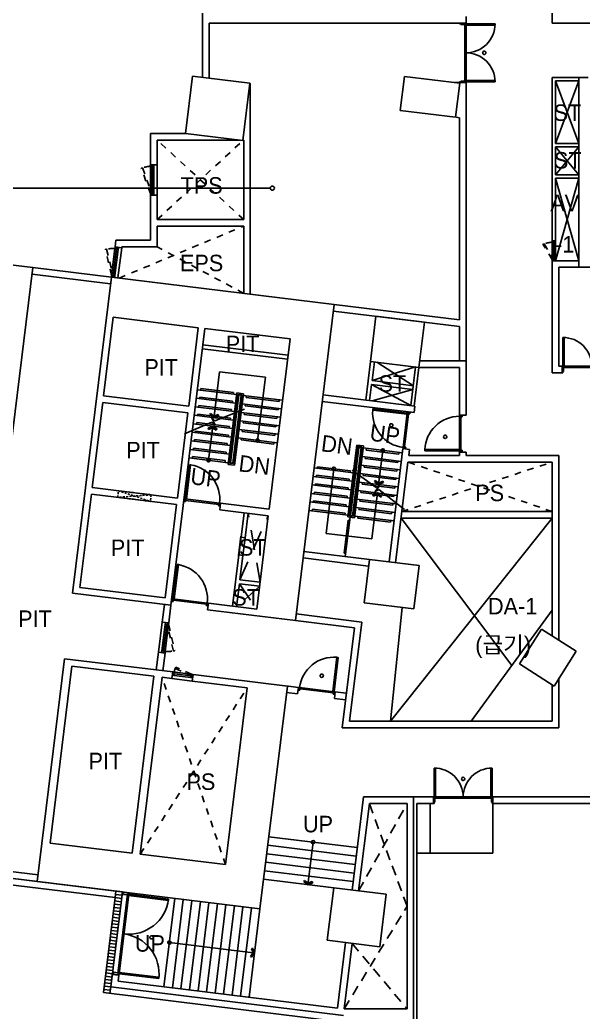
# Model space of a CAD drawing. Header units: millimetres. Extents: x -7718 to 421089, y 87466 to 341395.
# Drawn here: x 101672 to 118739, y 164639 to 194709 of the extents above; entities that cross this region are included whole.
import ezdxf
from ezdxf.enums import TextEntityAlignment as Align

# ---------------------------------------------------------------- set-up
doc = ezdxf.new("R2010")
doc.units = ezdxf.units.MM
doc.header["$LTSCALE"] = 200
doc.header["$MEASUREMENT"] = 0
doc.linetypes.add('HID', pattern=[5, 3, -2])
doc.linetypes.add('HIDDEN', pattern=[2, 1, -1])
doc.layers.add('e-plan', color=9, linetype='CONTINUOUS')
doc.layers.add('e-room-box', color=7, linetype='CONTINUOUS')
doc.styles.add('kiahn', font='HY울릉도L.TTF')

msp = doc.modelspace()

# ---------------------------------------------------------------- linework, layer by layer
at = {"layer": 'e-plan'}
for p, q in [((107203, 194909), (107203, 192962)), ((117802, 194609), (117802, 194909)), ((115193, 194609), (107403, 194609)), ((107403, 194609), (107403, 192937)), ((114993, 194584), (114993, 194609)), ((114993, 194609), (115193, 194609)), ((115033, 194584), (114993, 194584)), ((115033, 194564), (115033, 194584)), ((115153, 194564), (115033, 194564)), ((115193, 194584), (115153, 194584)), ((115153, 194584), (115153, 194564)), ((115153, 192854), (115153, 194564)), ((115193, 194809), (115193, 194609)), ((115193, 194609), (115193, 194584)), ((115193, 194584), (115193, 192834)), ((116068, 194584), (115193, 194584)), ((115193, 194584), (115193, 194544)), ((116068, 194544), (116068, 194584)), ((117802, 194609), (120013, 194609)), ((115193, 194544), (116068, 194544)), ((106907, 192998), (106693, 191261)), ((108644, 192785), (106907, 192998)), ((108430, 191048), (108644, 192785)), ((108653, 192784), (108643, 192785)), ((108653, 186390), (108653, 192784)), ((113324, 192996), (113197, 191964)), ((115002, 192790), (113324, 192996)), ((114850, 192809), (115193, 192809)), ((114875, 191758), (115002, 192790)), ((115033, 192834), (114993, 192834)), ((114993, 192834), (114993, 192809)), ((114993, 192809), (115193, 192809)), ((115033, 192854), (115033, 192834)), ((115153, 192854), (115033, 192854)), ((115153, 192834), (115153, 192854)), ((115193, 192834), (115153, 192834)), ((115193, 192834), (115193, 192874)), ((115193, 192874), (116068, 192874)), ((115193, 192809), (115193, 192834)), ((116068, 192834), (115193, 192834)), ((115193, 192809), (115193, 184377)), ((116068, 192874), (116068, 192834)), ((117803, 188009), (117803, 192959)), ((118603, 192959), (117803, 192959)), ((117903, 192859), (117903, 190959)), ((118603, 192859), (117903, 192859)), ((117903, 190959), (118603, 192859)), ((118603, 190959), (117903, 192859)), ((118603, 192959), (118603, 187209)), ((118893, 192959), (118603, 192959)), ((113197, 191964), (114875, 191758)), ((114993, 191743), (114895, 191755)), ((114993, 185618), (114993, 191743)), ((105633, 190320), (105633, 191261)), ((106693, 191261), (105633, 191261)), ((106693, 191261), (108430, 191048)), ((105833, 190320), (105833, 191061)), ((108322, 191061), (105833, 191061)), ((108453, 191061), (108432, 191061)), ((108453, 188659), (108453, 191061)), ((118603, 190959), (117903, 190959)), ((117903, 190859), (117903, 190009)), ((118603, 190859), (117903, 190859)), ((117903, 190859), (118603, 190009)), ((118603, 190859), (117903, 190009)), ((105633, 190320), (105833, 190320)), ((105633, 190310), (105733, 190310)), ((105633, 190275), (105633, 190310)), ((105633, 189445), (105633, 190275)), ((105683, 190275), (105633, 190275)), ((105683, 190260), (105683, 190275)), ((105683, 189460), (105683, 190260)), ((105733, 190260), (105683, 190260)), ((105733, 190310), (105733, 190275)), ((105733, 190275), (105733, 190260)), ((105733, 189460), (105733, 190260)), ((105833, 189400), (105833, 190320)), ((118603, 190009), (117903, 190009)), ((117903, 189909), (117903, 188009)), ((118603, 189909), (117903, 189909)), ((117903, 189909), (118603, 187409)), ((118603, 189909), (117903, 187409)), ((105683, 189445), (105633, 189445)), ((105633, 189445), (105633, 189410)), ((105733, 189460), (105683, 189460)), ((105683, 189460), (105683, 189445)), ((105733, 189445), (105733, 189460)), ((105733, 189410), (105733, 189445)), ((105633, 189410), (105733, 189410)), ((105633, 188029), (105633, 189400)), ((105633, 189400), (105833, 189400)), ((105833, 188659), (105833, 189400)), ((108453, 188659), (105833, 188659)), ((105833, 187829), (105833, 188459)), ((108453, 188459), (105833, 188459)), ((108453, 186421), (108453, 188459)), ((95315, 188034), (102064, 187205)), ((104559, 187826), (104584, 188029)), ((104584, 188029), (105633, 188029)), ((117903, 188009), (117803, 188009)), ((117803, 188009), (117903, 188009)), ((117803, 187974), (117803, 188009)), ((117803, 187444), (117803, 187974)), ((117853, 187974), (117803, 187974)), ((117853, 187959), (117853, 187974)), ((117853, 187459), (117853, 187959)), ((117903, 187959), (117853, 187959)), ((117903, 188009), (117903, 187974)), ((117903, 187974), (117903, 187959)), ((117903, 187459), (117903, 187959)), ((104452, 186957), (104553, 187781)), ((104504, 186966), (104601, 187760)), ((104553, 187781), (104557, 187816)), ((104603, 187775), (104553, 187781)), ((104553, 186960), (104651, 187754)), ((104557, 187816), (104657, 187804)), ((104559, 187826), (104757, 187801)), ((104601, 187760), (104603, 187775)), ((104651, 187754), (104601, 187760)), ((104757, 187801), (104645, 186888)), ((104652, 187769), (104651, 187754)), ((104657, 187804), (104652, 187769)), ((104757, 187801), (104761, 187829)), ((105833, 187829), (104761, 187829)), ((117853, 187444), (117803, 187444)), ((117803, 187444), (117803, 187409)), ((118603, 187409), (117803, 187409)), ((117803, 184009), (117803, 187409)), ((117803, 187409), (117903, 187409)), ((117903, 187459), (117853, 187459)), ((117853, 187459), (117853, 187444)), ((117903, 187444), (117903, 187459)), ((117903, 187409), (117903, 187444)), ((101124, 179547), (102064, 187205)), ((102064, 187205), (104447, 186912)), ((118002, 184209), (118002, 187209)), ((118603, 187209), (118002, 187209)), ((123603, 187209), (118603, 187209)), ((102040, 187006), (104422, 186714)), ((103271, 177334), (104447, 186912)), ((104447, 186912), (111196, 186084)), ((104452, 186957), (104448, 186922)), ((104448, 186922), (104547, 186910)), ((104502, 186951), (104452, 186957)), ((104504, 186966), (104502, 186951)), ((104553, 186960), (104504, 186966)), ((104547, 186910), (104551, 186945)), ((104551, 186945), (104553, 186960)), ((110020, 176506), (111196, 186084)), ((114993, 185416), (111171, 185885)), ((114993, 185618), (111196, 186084)), ((104206, 183315), (104499, 185697)), ((104499, 185697), (107079, 185380)), ((112294, 184357), (112462, 185727)), ((112462, 185727), (113931, 185546)), ((113931, 185546), (113763, 184177)), ((106620, 179996), (107278, 185356)), ((106787, 182998), (107079, 185380)), ((107278, 185356), (109859, 185039)), ((114993, 184377), (114993, 185416)), ((109859, 185039), (109225, 179878)), ((109225, 179878), (109859, 185039)), ((118127, 185084), (118127, 184209)), ((118167, 185084), (118127, 185084)), ((118167, 184209), (118167, 185084)), ((107202, 184740), (109783, 184424)), ((107217, 184860), (109798, 184543)), ((112150, 183186), (112294, 184357)), ((113763, 184177), (112294, 184357)), ((115193, 184377), (113787, 184377)), ((115193, 182729), (115193, 184377)), ((107722, 184047), (107556, 182697)), ((109111, 183876), (107722, 184047)), ((114993, 184177), (113763, 184177)), ((114993, 182729), (114993, 184177)), ((118102, 184209), (118002, 184209)), ((118102, 184009), (118102, 184209)), ((118102, 184009), (118102, 184209)), ((118102, 184209), (118127, 184209)), ((119877, 184209), (118127, 184209)), ((118127, 184209), (118127, 184169)), ((118127, 184209), (118167, 184209)), ((118127, 184169), (118147, 184169)), ((118147, 184049), (118127, 184049)), ((118127, 184049), (118127, 184009)), ((118147, 184169), (119857, 184169)), ((118147, 184169), (118147, 184049)), ((108877, 181966), (109111, 183876)), ((118102, 184009), (117803, 184009)), ((118127, 184009), (118102, 184009)), ((108241, 183354), (107050, 183500)), ((107149, 183488), (107155, 183537)), ((107155, 183537), (108148, 183415)), ((104206, 183315), (106787, 182998)), ((108209, 183095), (107018, 183242)), ((107118, 183229), (107124, 183279)), ((107124, 183279), (108116, 183157)), ((108247, 183403), (107982, 181239)), ((108282, 183359), (108026, 181274)), ((108306, 183346), (108052, 181281)), ((108116, 183157), (108110, 183108)), ((108375, 183337), (108122, 181273)), ((108148, 183415), (108142, 183366)), ((108401, 183344), (108145, 181260)), ((108446, 183379), (108180, 181215)), ((108446, 183379), (108247, 183403)), ((108306, 183346), (108281, 183349)), ((108401, 183344), (108282, 183359)), ((108375, 183337), (108306, 183346)), ((109631, 183183), (108440, 183329)), ((108533, 183267), (108539, 183317)), ((109525, 183145), (108533, 183267)), ((109531, 183195), (109525, 183145)), ((110835, 183146), (113614, 182805)), ((113639, 183003), (110859, 183344)), ((103865, 180536), (104182, 183116)), ((104182, 183116), (106763, 182800)), ((108178, 182837), (106987, 182984)), ((107086, 182971), (107092, 183021)), ((107092, 183021), (108085, 182899)), ((108474, 182908), (107582, 182557)), ((108085, 182899), (108079, 182850)), ((108242, 182829), (108217, 182833)), ((108274, 183088), (108249, 183091)), ((108368, 183076), (108343, 183079)), ((109599, 182925), (108408, 183071)), ((108501, 183009), (108507, 183059)), ((109494, 182887), (108501, 183009)), ((109500, 182937), (109494, 182887)), ((112370, 182922), (112365, 182882)), ((112365, 182882), (113407, 182755)), ((113411, 182794), (112370, 182922)), ((113639, 183003), (113614, 182805)), ((106446, 180219), (106763, 182800)), ((108146, 182579), (106955, 182726)), ((107054, 182713), (107060, 182763)), ((107060, 182763), (108053, 182641)), ((107449, 182777), (107426, 182746)), ((107426, 182746), (107551, 182652)), ((107556, 182697), (107449, 182777)), ((107582, 182557), (107488, 182652)), ((107488, 182652), (107585, 182422)), ((107551, 182652), (107698, 182712)), ((107679, 182748), (107556, 182697)), ((107698, 182712), (107679, 182748)), ((108053, 182641), (108047, 182592)), ((108211, 182571), (108186, 182574)), ((108305, 182560), (108280, 182563)), ((108337, 182818), (108312, 182821)), ((109536, 182409), (108345, 182555)), ((109567, 182667), (108376, 182813)), ((108438, 182493), (108444, 182543)), ((108469, 182751), (108476, 182801)), ((109462, 182629), (108469, 182751)), ((109468, 182679), (109462, 182629)), ((113411, 182794), (113284, 181752)), ((113449, 182770), (113326, 181767)), ((113407, 182755), (113411, 182794)), ((113411, 182794), (113415, 182819)), ((113451, 182789), (113411, 182794)), ((113415, 182819), (113494, 182809)), ((113449, 182770), (113451, 182789)), ((113488, 182765), (113449, 182770)), ((113494, 182809), (113488, 182765)), ((114993, 182729), (115193, 182729)), ((114993, 182694), (114993, 182719)), ((114993, 182719), (115073, 182719)), ((114993, 181644), (114993, 182694)), ((115033, 182694), (114993, 182694)), ((115033, 182674), (115033, 182694)), ((115033, 181664), (115033, 182674)), ((115073, 182674), (115033, 182674)), ((115073, 182719), (115073, 182674)), ((107490, 182518), (106658, 182164)), ((108114, 182321), (106923, 182468)), ((106991, 182197), (106997, 182247)), ((106997, 182247), (107990, 182125)), ((107023, 182455), (107029, 182505)), ((107029, 182505), (108021, 182383)), ((107375, 182334), (107519, 182394)), ((107390, 182299), (107375, 182334)), ((107513, 182350), (107390, 182299)), ((107519, 182394), (107392, 181362)), ((107585, 182422), (107490, 182518)), ((107621, 182270), (107513, 182350)), ((107519, 182394), (107648, 182301)), ((107648, 182301), (107621, 182270)), ((108021, 182383), (108015, 182333)), ((108179, 182313), (108154, 182316)), ((108273, 182302), (108248, 182305)), ((109504, 182151), (108313, 182297)), ((108406, 182235), (108412, 182285)), ((109399, 182113), (108406, 182235)), ((109430, 182371), (108438, 182493)), ((109436, 182421), (109430, 182371)), ((108051, 181805), (106860, 181951)), ((108083, 182063), (106892, 182209)), ((106959, 181939), (106965, 181989)), ((106965, 181989), (107958, 181867)), ((107990, 182125), (107983, 182075)), ((108147, 182055), (108122, 182058)), ((108242, 182044), (108217, 182047)), ((109472, 181893), (108281, 182039)), ((108374, 181977), (108380, 182027)), ((109367, 181855), (108374, 181977)), ((109405, 182163), (109399, 182113)), ((108019, 181547), (106828, 181693)), ((106928, 181681), (106934, 181731)), ((106934, 181731), (107926, 181609)), ((107958, 181867), (107952, 181817)), ((108116, 181797), (108091, 181800)), ((109373, 181905), (109367, 181855)), ((111614, 179645), (111882, 181823)), ((111659, 179680), (111917, 181779)), ((111685, 179686), (111938, 181751)), ((111754, 179678), (112008, 181742)), ((111778, 179665), (112036, 181764)), ((111813, 179620), (112080, 181799)), ((111882, 181823), (112080, 181799)), ((111917, 181779), (112036, 181764)), ((111938, 181751), (112008, 181742)), ((112008, 181742), (112033, 181739)), ((112072, 181735), (113263, 181588)), ((112166, 181673), (112172, 181722)), ((113158, 181551), (112166, 181673)), ((112541, 180629), (112668, 181661)), ((113279, 181717), (112858, 178283)), ((113279, 181717), (113478, 181693)), ((113284, 181752), (113280, 181727)), ((113280, 181727), (113360, 181717)), ((113323, 181747), (113284, 181752)), ((113326, 181767), (113323, 181747)), ((113365, 181762), (113326, 181767)), ((113360, 181717), (113365, 181762)), ((113478, 181693), (113455, 181509)), ((113943, 181644), (113943, 181684)), ((113943, 181684), (114993, 181684)), ((114993, 181644), (113943, 181644)), ((114993, 181684), (114993, 181644)), ((115033, 181644), (114993, 181644)), ((114993, 181644), (114993, 181619)), ((115073, 181664), (115033, 181664)), ((115033, 181664), (115033, 181644)), ((115073, 181619), (115073, 181664)), ((107988, 181289), (106797, 181435)), ((106896, 181423), (106902, 181473)), ((106902, 181473), (107895, 181351)), ((107895, 181351), (107888, 181301)), ((107926, 181609), (107920, 181559)), ((108084, 181539), (108059, 181542)), ((108178, 181528), (108153, 181531)), ((111976, 181484), (112001, 181481)), ((112041, 181476), (113232, 181330)), ((112134, 181415), (112140, 181464)), ((113126, 181293), (112134, 181415)), ((113133, 181342), (113126, 181293)), ((113164, 181600), (113158, 181551)), ((114993, 181509), (113455, 181509)), ((114993, 181619), (115073, 181619)), ((114993, 181509), (114993, 181609)), ((114993, 181609), (115193, 181609)), ((114993, 181609), (115193, 181609)), ((115193, 181609), (115193, 181509)), ((118002, 181509), (115193, 181509)), ((118002, 181509), (118002, 175912)), ((106679, 180190), (106807, 181231)), ((106846, 181226), (106719, 180185)), ((106807, 181231), (106846, 181226)), ((108180, 181215), (107982, 181239)), ((108145, 181260), (108026, 181274)), ((108122, 181273), (108027, 181284)), ((110588, 181131), (111779, 180985)), ((110687, 181119), (110693, 181168)), ((110693, 181168), (111686, 181047)), ((111189, 181107), (110949, 179147)), ((111686, 181047), (111680, 180997)), ((112468, 180535), (111743, 181060)), ((111850, 181238), (111875, 181235)), ((111945, 181226), (111969, 181223)), ((112009, 181218), (113200, 181072)), ((112102, 181157), (112108, 181206)), ((113095, 181035), (112102, 181157)), ((113431, 181309), (113056, 178259)), ((113101, 181084), (113095, 181035)), ((117802, 181309), (113431, 181309)), ((117802, 181309), (117802, 176040)), ((110556, 180873), (111747, 180727)), ((110655, 180861), (110661, 180910)), ((110661, 180910), (111654, 180788)), ((111654, 180788), (111648, 180739)), ((111787, 180722), (111812, 180719)), ((111819, 180980), (111843, 180977)), ((111913, 180968), (111938, 180965)), ((111977, 180960), (113168, 180814)), ((112070, 180899), (112077, 180948)), ((113063, 180777), (112070, 180899)), ((112412, 180723), (112439, 180753)), ((112541, 180629), (112412, 180723)), ((112439, 180753), (112547, 180673)), ((112547, 180673), (112670, 180725)), ((112670, 180725), (112685, 180689)), ((113069, 180826), (113063, 180777)), ((103865, 180536), (106446, 180219)), ((110524, 180615), (111715, 180469)), ((110624, 180603), (110630, 180652)), ((110630, 180652), (111622, 180530)), ((111622, 180530), (111616, 180481)), ((111755, 180464), (111780, 180461)), ((111849, 180452), (111874, 180449)), ((111881, 180710), (111906, 180707)), ((111914, 180444), (113105, 180298)), ((111946, 180702), (113137, 180556)), ((112007, 180382), (112013, 180432)), ((112039, 180640), (112045, 180690)), ((113031, 180519), (112039, 180640)), ((112432, 180405), (112581, 180595)), ((112547, 180475), (112432, 180405)), ((112581, 180595), (112468, 180535)), ((112685, 180689), (112541, 180629)), ((113321, 179869), (112547, 180475)), ((113037, 180568), (113031, 180519)), ((103493, 177509), (103841, 180337)), ((103841, 180337), (106421, 180020)), ((106654, 180193), (106644, 180114)), ((106679, 180190), (106654, 180193)), ((106674, 180150), (106679, 180190)), ((106694, 180148), (106674, 180150)), ((106719, 180185), (106679, 180190)), ((106679, 180190), (107721, 180062)), ((106689, 180108), (106694, 180148)), ((106694, 180148), (107696, 180025)), ((110493, 180357), (111684, 180211)), ((110560, 180087), (110566, 180136)), ((110566, 180136), (111559, 180014)), ((110592, 180345), (110598, 180394)), ((110598, 180394), (111591, 180272)), ((111591, 180272), (111585, 180223)), ((111723, 180206), (111748, 180203)), ((111818, 180194), (111843, 180191)), ((111882, 180186), (113073, 180040)), ((111975, 180124), (111982, 180174)), ((112968, 180002), (111975, 180124)), ((113000, 180261), (112007, 180382)), ((112338, 178977), (112509, 180371)), ((112509, 180371), (112362, 180311)), ((112362, 180311), (112381, 180275)), ((112381, 180275), (112504, 180327)), ((112504, 180327), (112611, 180247)), ((112634, 180278), (112509, 180371)), ((112611, 180247), (112634, 180278)), ((113006, 180310), (113000, 180261)), ((106074, 177192), (106421, 180020)), ((106248, 176969), (106620, 179996)), ((106644, 180114), (106689, 180108)), ((107692, 179985), (107696, 180025)), ((107736, 179980), (107692, 179985)), ((107696, 180025), (107716, 180023)), ((107716, 180023), (107721, 180062)), ((107721, 180062), (107746, 180059)), ((107732, 179860), (107756, 180058)), ((107732, 179860), (109200, 179679)), ((107746, 180059), (107736, 179980)), ((107756, 180058), (109225, 179878)), ((110429, 179841), (111620, 179694)), ((110461, 180099), (111652, 179952)), ((110529, 179828), (110535, 179878)), ((110535, 179878), (111527, 179756)), ((111559, 180014), (111553, 179965)), ((111692, 179948), (111717, 179945)), ((111786, 179936), (111811, 179933)), ((111851, 179928), (113042, 179782)), ((111944, 179866), (111950, 179916)), ((112936, 179744), (111944, 179866)), ((112974, 180052), (112968, 180002)), ((108375, 179030), (108466, 179769)), ((108494, 179015), (108585, 179755)), ((108853, 176850), (109200, 179679)), ((111495, 178551), (111617, 179544)), ((111527, 179756), (111521, 179707)), ((111679, 179637), (111533, 178446)), ((111614, 179645), (111813, 179620)), ((111617, 179544), (111667, 179538)), ((111659, 179680), (111778, 179665)), ((111660, 179690), (111685, 179686)), ((111685, 179686), (111684, 179677)), ((111685, 179686), (111779, 179675)), ((111819, 179670), (113010, 179524)), ((111912, 179608), (111918, 179658)), ((112905, 179486), (111912, 179608)), ((117802, 179609), (112902, 173459)), ((112911, 179536), (112905, 179486)), ((112942, 179794), (112936, 179744)), ((117802, 179609), (113222, 179609)), ((113222, 179609), (116576, 175140)), ((117802, 179809), (113246, 179809)), ((108369, 179061), (108296, 178465)), ((108306, 178464), (108379, 179060)), ((108379, 179060), (108369, 179061)), ((108494, 179015), (108375, 179030)), ((108429, 178479), (108494, 179015)), ((110949, 179147), (112338, 178977)), ((108119, 176941), (108309, 178494)), ((108296, 178465), (108306, 178464)), ((108309, 178494), (108429, 178479)), ((108338, 177740), (108429, 178479)), ((111545, 178545), (111495, 178551)), ((112262, 178356), (112101, 177046)), ((113771, 178171), (112262, 178356)), ((106307, 177163), (106435, 178204)), ((106475, 178199), (106347, 177158)), ((106435, 178204), (106475, 178199)), ((113610, 176861), (113771, 178171)), ((108338, 177740), (108953, 177664)), ((103493, 177509), (106074, 177192)), ((108238, 176926), (108323, 177621)), ((108323, 177621), (108938, 177545)), ((103271, 177334), (106248, 176969)), ((106282, 177166), (106273, 177086)), ((106307, 177163), (106282, 177166)), ((106302, 177123), (106307, 177163)), ((106322, 177121), (106302, 177123)), ((106347, 177158), (106307, 177163)), ((106307, 177163), (107349, 177035)), ((106317, 177081), (106322, 177121)), ((106322, 177121), (107325, 176998)), ((106050, 176993), (105984, 176457)), ((106248, 176969), (106182, 176433)), ((106273, 177086), (106317, 177081)), ((107320, 176958), (107325, 176998)), ((107365, 176953), (107320, 176958)), ((107325, 176998), (107345, 176995)), ((107345, 176995), (107349, 177035)), ((107349, 177035), (107374, 177032)), ((107360, 176832), (107384, 177031)), ((107360, 176832), (110020, 176506)), ((107374, 177032), (107365, 176953)), ((107384, 177031), (108853, 176850)), ((112101, 177046), (113610, 176861)), ((112902, 173459), (113253, 176905)), ((117802, 176821), (115350, 173459)), ((112029, 176460), (110044, 176704)), ((105984, 176457), (105872, 175544)), ((105984, 176457), (105872, 175544)), ((105984, 176457), (105872, 175544)), ((106076, 176385), (105978, 175591)), ((105984, 176457), (106182, 176433)), ((106125, 176379), (106028, 175585)), ((106078, 176400), (106076, 176385)), ((106177, 176388), (106076, 175564)), ((106076, 176385), (106125, 176379)), ((106082, 176435), (106078, 176400)), ((106181, 176423), (106082, 176435)), ((106125, 176379), (106127, 176394)), ((106127, 176394), (106177, 176388)), ((106177, 176388), (106181, 176423)), ((111806, 176286), (110020, 176506)), ((111435, 173259), (111806, 176286)), ((111661, 173459), (112029, 176460)), ((117478, 176248), (116806, 175194)), ((118532, 175577), (117478, 176248)), ((102198, 168600), (103027, 175349)), ((103027, 175349), (106302, 174947)), ((105872, 175544), (105806, 175008)), ((105872, 175544), (106070, 175520)), ((105972, 175542), (105977, 175577)), ((106072, 175530), (105972, 175542)), ((105977, 175577), (105978, 175591)), ((105978, 175591), (106028, 175585)), ((106070, 175520), (106004, 174984)), ((106028, 175585), (106026, 175570)), ((106026, 175570), (106076, 175564)), ((106076, 175564), (106072, 175530)), ((111278, 175393), (111151, 174352)), ((111190, 174347), (111318, 175388)), ((111318, 175388), (111278, 175393)), ((117861, 174522), (118532, 175577)), ((102592, 169761), (103251, 175120)), ((103251, 175120), (105732, 174816)), ((116806, 175194), (117861, 174522)), ((105074, 169456), (105732, 174816)), ((105322, 169425), (105980, 174785)), ((105980, 174785), (106278, 174749)), ((106278, 174749), (106302, 174947)), ((106893, 174673), (106278, 174749)), ((106312, 174946), (106300, 174847)), ((106300, 174847), (106335, 174842)), ((106918, 174872), (106302, 174947)), ((106347, 174942), (106312, 174946)), ((106335, 174842), (106350, 174841)), ((106341, 174892), (106347, 174942)), ((106356, 174890), (106341, 174892)), ((106873, 174877), (106347, 174942)), ((106350, 174841), (106356, 174890)), ((106846, 174780), (106350, 174841)), ((106852, 174829), (106356, 174890)), ((106846, 174780), (106852, 174829)), ((106861, 174778), (106846, 174780)), ((106852, 174829), (106867, 174827)), ((106895, 174774), (106861, 174778)), ((106867, 174827), (106873, 174877)), ((106873, 174877), (106908, 174873)), ((106893, 174673), (106918, 174872)), ((106908, 174873), (106895, 174774)), ((106918, 174872), (109776, 174521)), ((118002, 174768), (118002, 173259)), ((106893, 174673), (108561, 174468)), ((107903, 169109), (108561, 174468)), ((108947, 167771), (109776, 174521)), ((109726, 174527), (110114, 174479)), ((110114, 174479), (110089, 174281)), ((110123, 174478), (110114, 174399)), ((110148, 174475), (110123, 174478)), ((110143, 174435), (110148, 174475)), ((110163, 174433), (110143, 174435)), ((111190, 174347), (110148, 174475)), ((110158, 174393), (110163, 174433)), ((111166, 174310), (110163, 174433)), ((117802, 174558), (117802, 174159)), ((117802, 174558), (117802, 173459)), ((109752, 174322), (110089, 174281)), ((110114, 174399), (110158, 174393)), ((111151, 174352), (111190, 174347)), ((111161, 174270), (111166, 174310)), ((111206, 174264), (111161, 174270)), ((111166, 174310), (111186, 174307)), ((111186, 174307), (111190, 174347)), ((111190, 174347), (111215, 174344)), ((111225, 174343), (111201, 174144)), ((111201, 174144), (111538, 174103)), ((111215, 174344), (111206, 174264)), ((111225, 174343), (111563, 174301)), ((118002, 173259), (111435, 173259)), ((117802, 173459), (111661, 173459)), ((114228, 172034), (114228, 171159)), ((114268, 172034), (114228, 172034)), ((114268, 171159), (114268, 172034)), ((115938, 171159), (115938, 172034)), ((115938, 172034), (115978, 172034)), ((115978, 172034), (115978, 171159)), ((111737, 168336), (112084, 171159)), ((113603, 171159), (112084, 171159)), ((113603, 160259), (113603, 171159)), ((113603, 171159), (114203, 171159)), ((114203, 170959), (114203, 171159)), ((114203, 171159), (114228, 171159)), ((115978, 171159), (114228, 171159)), ((114228, 171159), (114228, 171119)), ((114228, 171159), (114268, 171159)), ((114228, 171119), (114248, 171119)), ((114248, 171119), (115958, 171119)), ((114248, 171119), (114248, 170999)), ((115978, 171159), (115938, 171159)), ((115978, 171119), (115958, 171119)), ((115958, 171119), (115958, 170999)), ((116003, 171159), (115978, 171159)), ((115978, 171159), (115978, 171119)), ((116003, 171159), (121153, 171159)), ((116003, 170959), (116003, 171159)), ((111935, 168311), (112261, 170959)), ((113403, 170959), (112261, 170959)), ((113403, 164739), (113403, 170959)), ((113703, 170959), (114203, 170959)), ((113703, 160659), (113703, 170959)), ((114103, 169459), (114103, 170959)), ((114228, 170959), (114203, 170959)), ((114248, 170999), (114228, 170999)), ((114228, 170999), (114228, 170959)), ((115958, 170999), (115978, 170999)), ((115978, 170999), (115978, 170959)), ((115978, 170959), (116003, 170959)), ((116003, 170959), (121253, 170959)), ((116003, 170959), (116003, 169459)), ((109216, 169955), (111895, 169626)), ((93088, 169719), (104779, 168283)), ((102592, 169761), (105074, 169456)), ((109184, 169697), (111864, 169368)), ((110555, 169790), (110397, 168500)), ((93076, 169519), (104556, 168109)), ((105322, 169425), (107903, 169109)), ((109152, 169439), (111832, 169110)), ((114103, 169459), (113703, 169459)), ((114103, 169459), (116003, 169459)), ((99840, 169091), (102222, 168799)), ((109120, 169181), (111800, 168852)), ((99816, 168892), (102198, 168600)), ((109089, 168923), (111769, 168594)), ((102198, 168600), (108947, 167771)), ((109057, 168665), (111181, 168404)), ((109057, 168665), (111181, 168404)), ((110295, 168624), (110272, 168593)), ((110272, 168593), (110397, 168500)), ((110402, 168544), (110295, 168624)), ((110397, 168500), (110545, 168560)), ((110526, 168596), (110402, 168544)), ((110545, 168560), (110526, 168596)), ((111181, 168404), (110986, 166816)), ((112769, 168209), (111181, 168404)), ((104556, 168109), (104202, 165231)), ((104779, 168283), (104425, 165405)), ((104556, 168109), (104580, 168308)), ((104754, 168085), (104556, 168109)), ((104767, 168184), (104568, 168208)), ((104636, 165807), (104932, 168219)), ((104676, 165802), (104972, 168214)), ((104777, 168273), (104773, 168239)), ((104773, 168239), (104813, 168234)), ((104976, 168249), (104777, 168273)), ((104813, 168234), (104810, 168206)), ((104810, 168206), (104929, 168192)), ((104929, 168192), (104932, 168219)), ((104932, 168219), (104972, 168214)), ((104967, 168175), (104972, 168214)), ((106173, 168027), (104967, 168175)), ((104972, 168214), (104976, 168249)), ((104972, 168214), (106178, 168066)), ((112574, 166621), (112769, 168209)), ((104718, 167787), (104519, 167811)), ((104730, 167886), (104531, 167910)), ((104742, 167985), (104544, 168010)), ((106367, 168088), (106038, 165408)), ((106178, 168066), (106173, 168027)), ((106625, 168056), (106296, 165377)), ((106883, 168025), (106554, 165345)), ((107141, 167993), (106812, 165313)), ((107399, 167961), (107070, 165282)), ((107657, 167930), (107328, 165250)), ((107915, 167898), (107586, 165218)), ((108173, 167866), (107844, 165186)), ((108431, 167835), (108102, 165155)), ((108689, 167803), (108360, 165123)), ((104681, 167489), (104483, 167513)), ((104693, 167588), (104495, 167613)), ((104706, 167688), (104507, 167712)), ((108947, 167771), (108618, 165091)), ((104645, 167191), (104446, 167216)), ((104657, 167291), (104458, 167315)), ((104669, 167390), (104471, 167414)), ((104608, 166894), (104410, 166918)), ((104620, 166993), (104422, 167017)), ((104632, 167092), (104434, 167116)), ((104572, 166596), (104373, 166620)), ((104584, 166695), (104385, 166719)), ((104596, 166794), (104397, 166819)), ((106202, 166748), (108739, 166437)), ((110986, 166816), (112574, 166621)), ((111298, 164762), (111542, 166747)), ((111497, 164739), (111740, 166723)), ((104535, 166298), (104336, 166322)), ((104547, 166397), (104349, 166422)), ((104559, 166497), (104361, 166521)), ((108659, 166330), (108739, 166437)), ((108689, 166303), (108659, 166330)), ((108687, 166560), (108723, 166575)), ((108739, 166437), (108687, 166560)), ((108783, 166431), (108689, 166303)), ((108723, 166575), (108783, 166431)), ((104498, 166000), (104300, 166025)), ((104511, 166100), (104312, 166124)), ((104523, 166199), (104324, 166223)), ((104462, 165703), (104263, 165727)), ((104474, 165802), (104276, 165826)), ((104486, 165901), (104288, 165925)), ((104425, 165405), (104472, 165782)), ((104670, 165758), (104472, 165782)), ((104473, 165792), (104477, 165826)), ((104671, 165767), (104473, 165792)), ((104477, 165826), (104517, 165821)), ((104517, 165821), (104520, 165849)), ((104520, 165849), (104639, 165834)), ((104639, 165834), (104636, 165807)), ((104636, 165807), (104676, 165802)), ((104648, 165579), (104670, 165758)), ((104676, 165802), (104671, 165767)), ((104680, 165842), (104676, 165802)), ((104676, 165802), (105882, 165654)), ((105887, 165694), (104680, 165842)), ((105882, 165654), (105887, 165694)), ((104425, 165405), (104227, 165429)), ((104437, 165504), (104239, 165528)), ((104450, 165603), (104251, 165628)), ((104425, 165405), (104401, 165206)), ((104425, 165405), (111480, 164539)), ((104425, 165405), (111480, 164539)), ((104648, 165579), (111298, 164762)), ((104202, 165231), (111467, 164339)), ((104413, 165305), (104215, 165330)), ((111497, 164739), (113403, 164739))]:
    msp.add_line(p, q, dxfattribs=at)
at = {"layer": 'e-plan', "linetype": 'HIDDEN'}
for p, q in [((108453, 188659), (105833, 191061)), ((105833, 188659), (108430, 191048)), ((105347, 190214), (105385, 190227)), ((105633, 189445), (105347, 190214)), ((105385, 190227), (105670, 189459)), ((105670, 189459), (105633, 189445)), ((104683, 186884), (108453, 188459)), ((104262, 187755), (104301, 187763)), ((104452, 186957), (104262, 187755)), ((104301, 187763), (104491, 186967)), ((108453, 186421), (105833, 187829)), ((117517, 187913), (117555, 187925)), ((117803, 187444), (117517, 187913)), ((117555, 187925), (117840, 187458)), ((117840, 187458), (117803, 187444)), ((104491, 186967), (104452, 186957)), ((113246, 179809), (117802, 181309)), ((117802, 179809), (113431, 181309)), ((106138, 176379), (106177, 176388)), ((106328, 175582), (106138, 176379)), ((106177, 176388), (106367, 175590)), ((106367, 175590), (106328, 175582)), ((106394, 175091), (106377, 175055)), ((106377, 175055), (106854, 174842)), ((106873, 174877), (106394, 175091)), ((107903, 169109), (105980, 174785)), ((106854, 174842), (106873, 174877)), ((105322, 169425), (108561, 174468))]:
    msp.add_line(p, q, dxfattribs=at)
at = {"layer": 'e-plan', "ltscale": 0.5}
for p, q in [((112413, 184342), (112344, 183777)), ((113594, 183623), (112492, 184333)), ((113663, 184189), (112344, 183777)), ((113520, 183018), (113663, 184189)), ((113619, 183006), (113763, 184177)), ((113594, 183623), (112344, 183777)), ((112329, 183658), (112269, 183171)), ((113579, 183504), (112329, 183658)), ((113520, 183018), (112329, 183658)), ((113579, 183504), (112348, 183162)), ((112238, 178158), (110253, 178401)), ((112262, 178356), (110277, 178600))]:
    msp.add_line(p, q, dxfattribs=at)
at = {"layer": 'e-plan', "linetype": 'HID', "ltscale": 0.1}
for p, q in [((104635, 180240), (104659, 180438)), ((104659, 180438), (105652, 180316)), ((104659, 180438), (105627, 180118)), ((105652, 180316), (104635, 180240)), ((105627, 180118), (104635, 180240)), ((105652, 180316), (105627, 180118))]:
    msp.add_line(p, q, dxfattribs=at)
at = {"layer": 'e-plan', "linetype": 'HID'}
for p, q in [((108338, 177740), (109200, 179679)), ((108953, 177664), (108585, 179755)), ((108938, 177545), (108238, 176926)), ((108323, 177621), (108853, 176850))]:
    msp.add_line(p, q, dxfattribs=at)
at = {"layer": 'e-plan', "linetype": 'HID', "ltscale": 0.5}
for p, q in [((111935, 168311), (113403, 170959)), ((113403, 167849), (112261, 170959)), ((111497, 164739), (113403, 167849)), ((111740, 166718), (113403, 164739))]:
    msp.add_line(p, q, dxfattribs=at)
at = {"layer": 'e-plan'}
for centre in [(108877, 181966), (112668, 181661), (107392, 181362), (111189, 181107), (110555, 169790), (106202, 166748)]:
    msp.add_circle(centre, 50, dxfattribs=at)
for centre, radius, start, end in [((112903, 192152), 11300, 0, 83.3199), ((112903, 192152), 11000, 0, 83.3199), ((112903, 192152), 10700, 4.321, 83.3199), ((115193, 194584), 875, 269.9999, 0.0001), ((115193, 192834), 875, 360, 90.0002), ((115743, 193709), 50, 60, 240), ((115743, 193709), 50, 240, 60), ((118127, 184209), 875, 359.9998, 90), ((113411, 182794), 1050, 175.1938, 263), ((114993, 181644), 1050, 90, 177.8063), ((112926, 182422), 50, 53, 233), ((112926, 182422), 50, 233, 53), ((114556, 182072), 50, 120, 300), ((114556, 182072), 50, 300, 120), ((106679, 180190), 1050, 353.0169, 80.8232), ((106307, 177163), 1050, 353.0169, 80.8232), ((111190, 174347), 1050, 85.1905, 172.9968), ((110818, 174833), 50, 142.9968, 322.9968), ((110818, 174833), 50, 322.9968, 142.9968), ((114228, 171159), 875, 359.9998, 90), ((115978, 171159), 875, 89.9999, 180.0001), ((115103, 171709), 50, 30, 210), ((115103, 171709), 50, 210, 30), ((104972, 168214), 1215, 263.0001, 353.0001), ((104676, 165802), 1215, 353.0001, 83.0001), ((105663, 166905), 50, 53.0001, 233.0001), ((105663, 166905), 50, 233.0001, 53.0001)]:
    msp.add_arc(centre, radius, start, end, dxfattribs=at)
at = {"layer": 'e-plan', "linetype": 'HIDDEN'}
for centre, radius, start, end in [((105890, 188296), 1996, 97.4052, 104.6584), ((118060, 185994), 1996, 97.4052, 104.6584), ((104567, 185785), 1996, 90.4052, 97.6584), ((106062, 177560), 1996, 270.4081, 277.6613), ((106774, 174889), 430, 157.364, 173)]:
    msp.add_arc(centre, radius, start, end, dxfattribs=at)
at = {"layer": 'e-room-box'}
msp.add_line((109260, 189609), (74273, 189609), dxfattribs=at)
for start, end in [(0, 180), (180, 0)]:
    msp.add_arc((109322, 189609), 62.5, start, end, dxfattribs=at)

# ---------------------------------------------------------------- texts
at = {"layer": 'e-plan', "style": 'kiahn'}
for s, p in [('ST', (118261, 191895)), ('ST', (118272, 190452)), ('TPS', (107179, 189691)), ('AV', (118179, 189157)), ('-1', (118179, 187908)), ('EPS', (107179, 187341)), ('ST', (112959, 183688)), ('ST', (108729, 178723)), ('ST', (108526, 177209))]:
    msp.add_text(s, height=500, dxfattribs=at).set_placement(p, align=Align.MIDDLE_CENTER)
for p in [(108420, 184889), (105405, 181671), (104938, 178710), (102129, 176561), (104263, 172250)]:
    msp.add_text('PIT', height=500, dxfattribs=at).set_placement(p, align=Align.MIDDLE)
for s, p in [('PIT', (106463, 183929)), ('PS', (116344, 180124)), ('DA-1', (117347, 176691)), ('(급기)', (117160, 175523)), ('PS', (107594, 171374))]:
    msp.add_text(s, height=500, dxfattribs=at).set_placement(p, align=Align.RIGHT)
for s, rotation, p in [('UP', 352.692, (112732, 182146)), ('DN', 352.692, (111279, 181826)), ('DN', 353, (108780, 181221)), ('UP', 353, (107300, 180829))]:
    msp.add_text(s, height=500, rotation=rotation, dxfattribs=at).set_placement(p, align=Align.MIDDLE)
for p in [(110706, 170088), (105612, 166472)]:
    msp.add_text('UP', height=500, dxfattribs=at).set_placement(p, align=Align.CENTER)

doc.saveas('drawing.dxf')
